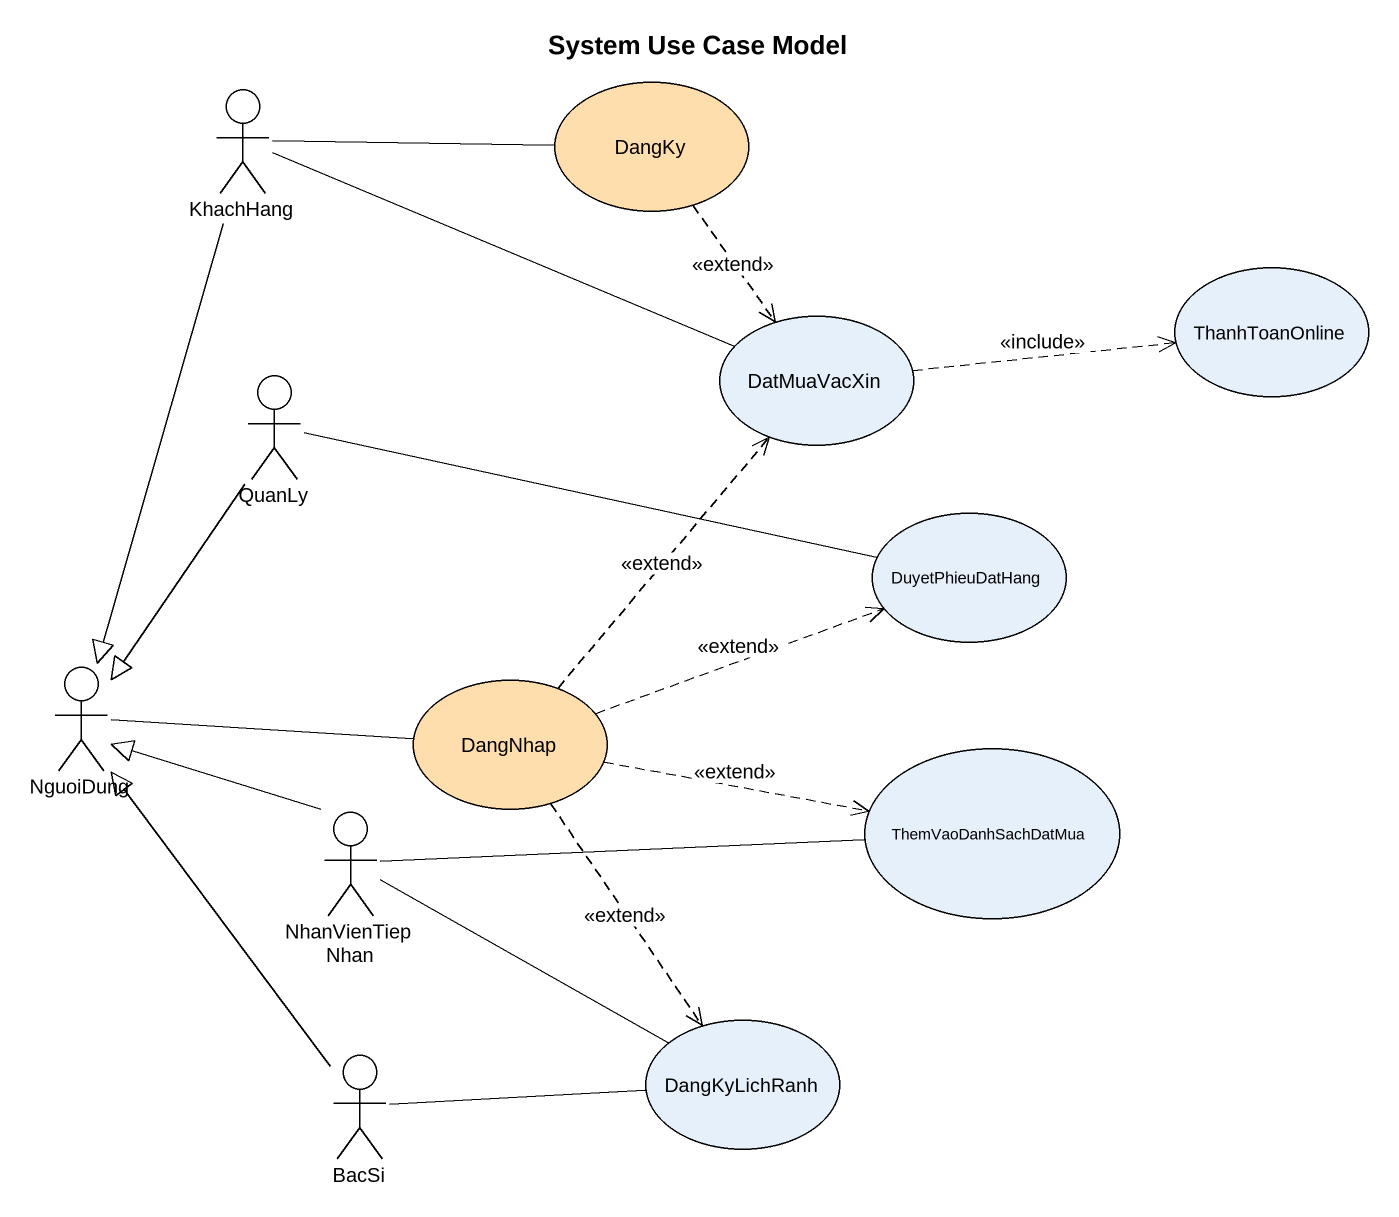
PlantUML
@startuml
title System Use Case Model
usecase DangKy #FFDEAD
actor KhachHang
usecase DatMuaVacXin
usecase ThanhToanOnline
actor QuanLy
usecase DuyetPhieuDatHang
actor NguoiDung
usecase DangNhap #FFDEAD
usecase ThemVaoDanhSachDatMua
actor NhanVienTiepNhan
actor BacSi
usecase DangKyLichRanh
DangKy ..> DatMuaVacXin : <<extend>>
KhachHang -right- DangKy
KhachHang -right- DatMuaVacXin
KhachHang --|> NguoiDung
DatMuaVacXin .right.> ThanhToanOnline : <<include>>
QuanLy -right- DuyetPhieuDatHang
QuanLy --|> NguoiDung
NguoiDung -right- DangNhap
DangNhap .up.> DatMuaVacXin : <<extend>>
DangNhap .right.> DuyetPhieuDatHang : <<extend>>
DangNhap .right.> ThemVaoDanhSachDatMua : <<extend>>
DangNhap ..> DangKyLichRanh : <<extend>>
NhanVienTiepNhan -left-|> NguoiDung
NhanVienTiepNhan -right- ThemVaoDanhSachDatMua
NhanVienTiepNhan -right- DangKyLichRanh
BacSi -up-|> NguoiDung
BacSi -right- DangKyLichRanh
@enduml
